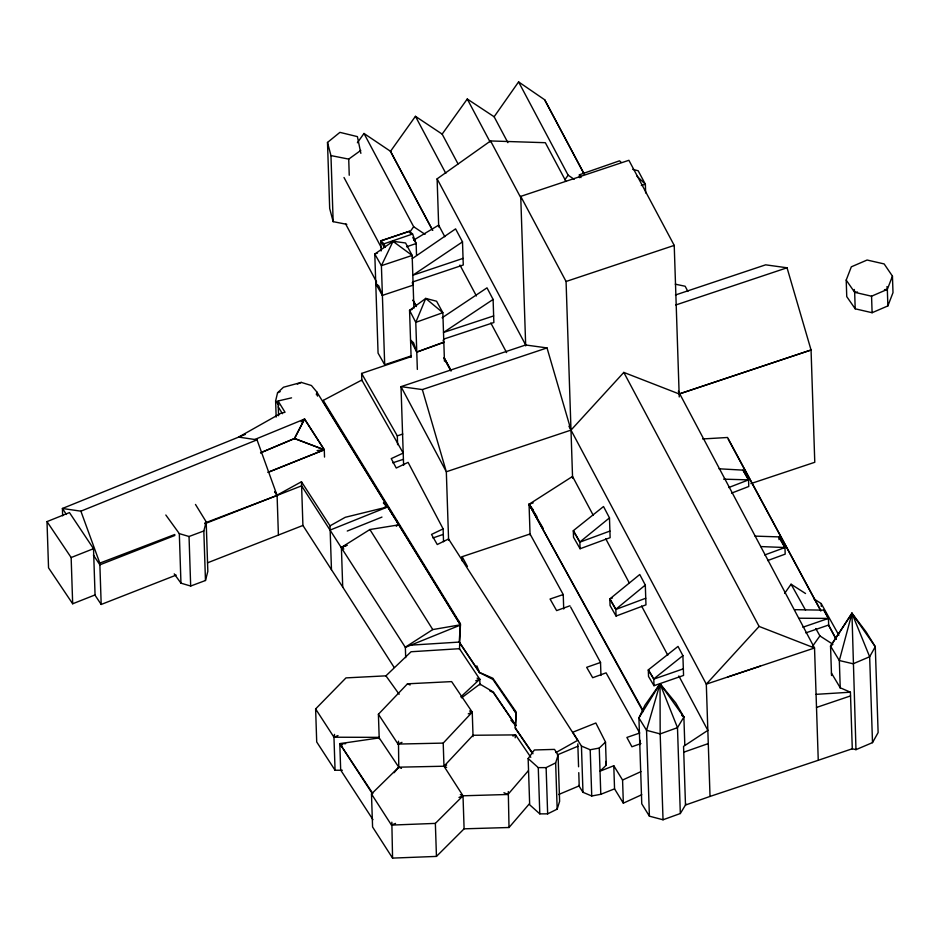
<?xml version="1.0" encoding="UTF-8"?>
<svg xmlns="http://www.w3.org/2000/svg" width="940" height="940" viewBox="0 0 940 940"><rect width="100%" height="100%" fill="white"/><g stroke="black" fill="none" stroke-linecap="round" stroke-linejoin="round"><path stroke-width="1.41" d="M513.886 709.735L516.213 713.413L515.332 728.289L532.181 753.046M276.16 417.066L275.62 400.922L277.558 392.791L283.457 387.245L301.282 382.404L311.434 385.518L316.839 391.992L460.436 624.806L459.472 649.423M529.408 803.77L509.022 827.505L464.102 828.822L436.454 856.411L392.568 858.102L391.839 822.183M509.022 827.505L508.293 791.574M515.179 737.794L515.555 734.892L473.008 735.268L443.986 766.218L398.783 767.181L371.476 793.971L372.581 826.989L392.568 858.102M394.095 772.715L398.783 767.181L398.466 741.202M316.357 394.73L316.839 391.992L317.509 396.128M342.348 770.26L335.063 770.236L333.959 737.218L334.534 734.387M174.217 573.858L180.962 583.164L190.679 586.043L205.472 580.497L203.827 530.959L206.189 521.841L195.485 504.451M205.472 580.497L207.834 571.379L206.189 521.841M557.173 809.14L555.646 762.904L558.078 755.067L554.506 749.391L534.366 749.979L528.151 758.557L529.678 804.793L539.807 813.864L547.656 813.852L557.173 809.14L559.617 801.303L558.078 755.067M846.2 280.108L851.323 266.831L867.091 260.028L884.141 263.929L892.448 276.125L893 292.634L887.877 305.911L872.109 312.714L855.2 308.813L846.752 296.617L846.2 280.108L854.66 292.305L855.2 308.813M887.877 305.911L887.325 289.391L892.448 276.125M851.84 748.675L855.976 749.65L872.508 742.624L878.125 732.577L875.281 646.708L866.21 632.044L851.981 613.268L830.549 646.109L831.524 675.496M660.103 683.78L683.885 717.044L677.482 727.654L680.325 813.523L663.029 819.774L649.399 816.178L641.761 803.818L638.918 717.948L644.911 705.282L660.033 683.78L675.754 702.92L683.885 717.044L684.802 744.692M680.325 813.523L686.024 804.088M851.922 613.28L830.549 646.109L839.326 660.526L840.243 688.186M507.894 142.657L494.135 116.76L518.586 81.898L544.671 99.769L584.139 173.971M564.858 179.81L568.124 175.169L518.586 81.898M784.63 593.387L791.069 584.222L805.545 593.516M357.376 142.786L363.991 133.468L390.464 151.27L432.623 230.312L390.464 151.27M409.523 232.544L413.659 226.704L363.991 133.468M812.266 646.673L819.903 635.91L815.791 628.543M390.476 151.363L415.433 116.325L442.153 134.114L458.015 163.889M442.153 134.114L467.262 99.017L494.135 116.76M458.967 797.449L463.009 795.792L507.929 794.476L528.315 770.741M448.603 540.3L446.324 471.763L571.003 430.109L623.808 372.416L679.15 393.954L811.056 349.997L787.039 267.783L765.654 264.833L675.449 294.984M710.029 796.427L818.258 760.284L814.534 648.001L759.109 626.439L706.304 684.144L710.029 796.427L685.495 805.039L683.556 746.372L707.832 730.368L678.845 675.954M443.974 766.135L443.21 743.105L472.244 712.144L451.623 681.606L407.478 683.815L378.409 714.247L379.22 738.711M335.063 770.236L316.71 741.966L315.617 708.936L345.99 677.893L385.94 675.837L411.074 651.749L459.449 648.694L479.776 679.232L479.964 684.966M371.476 793.971L391.475 825.085L435.361 823.393L463.009 795.792L443.986 766.218L446.629 765.054M581.437 746.066L590.202 749.756L599.262 748.064L605.501 742.059L595.843 723.001L572.765 732.236L581.437 746.066L582.976 792.303L591.742 795.992L600.801 794.3L614.548 788.848L613.785 765.736L600.037 771.188L606.265 765.172L605.501 742.059M460.812 696.881L479.776 679.232L477.074 678.151M616.064 616.041L615.841 609.296L645.31 585.056L639.752 574.516L609.837 598.921L610.06 605.525L616.064 616.041L645.968 604.843L645.31 585.056M301.164 421.837L304.572 419.04L324.277 449.731L324.523 457.087M580.086 548.749L579.863 541.992L609.473 517.893L603.515 506.531L573.318 530.689L573.529 537.292L580.086 548.749L610.13 537.668L609.473 517.893M346.813 224.343L333.16 221.652L329.681 208.492L327.496 142.445L339.916 132.364L357.4 136.617L360.866 153.349M654.005 685.707L653.782 678.903L682.898 655.638L678.022 646.414L648.306 669.879L648.53 676.483L654.005 685.707L683.556 675.437L682.898 655.638M830.549 646.109L832.875 644.335M461.564 697.844L479.929 684.085L493.288 691.981L515.848 725.433L493.3 692.58L489.67 690.736M327.496 142.445L330.962 155.593L348.716 159.107L360.772 150.412M438.71 226.963L437.112 178.847L490.574 140.953L545.341 142.704L565.927 181.35M412.249 258.629L455.583 228.878L462.504 241.874L463.267 264.986L413.036 281.847M462.504 241.874L412.813 275.244L463.056 258.382M442.094 317.802L487.002 287.84L493.101 299.437L493.864 322.526L443.715 339.105M493.101 299.437L443.504 332.466L493.653 315.922M460.436 624.806L432.764 629.577L405.352 647.155L405.692 657.648M396.621 521.148L398.819 524.849L369.89 529.526L341.396 547.409L342.712 587.042L394.036 667.259M413.635 240.123L438.651 225.154L444.832 236.739M342.712 587.042L331.468 569.699L330.011 525.848L345.274 517.294L387.832 506.86L393.331 515.79M555.846 752.587L577.701 740.332L448.556 538.984L437.253 544.53L431.519 534.437L443.116 528.868L408.089 462.374L396.257 468.026L391.228 458.626L403.201 453.08L361.818 380.042L323.219 400.393L323.254 401.756L460.447 625.053L405.352 647.366L301.599 485.827L204.838 523.721M207.517 562.825L278.404 535.06L277.089 495.157L301.47 481.75L330.011 525.848M528.151 758.557L538.268 767.627L546.116 767.616L555.646 762.904M641.75 794.723L623.337 803.159L622.574 780.036L640.974 771.611M277.558 392.791L280.191 391.628M297.334 384.131L301.282 382.404M512.899 736.055L515.555 734.892L530.795 757.288M855.976 749.65L851.945 613.327L875.281 646.708L869.653 656.755L853.132 663.781L839.326 660.526L851.981 613.268M854.284 289.473L854.66 292.305L871.556 296.206L887.325 289.391L886.972 286.571M378.409 714.247L398.02 744.069L401.991 742.353M468.261 713.86L472.244 712.144L473.055 736.619M260.545 452.833L294.49 438.498L304.572 419.04L324.288 449.802L268.135 472.327M557.291 754.914L577.889 746.243M558.607 794.535L579.205 785.864L578.77 772.657M260.639 452.739L294.49 438.557L304.572 419.04L254.881 439.45M391.475 825.085L395.529 823.428M315.617 708.936L333.959 737.218L338.012 735.562M245.34 434.397L62.416 508.481L62.651 515.825M66.399 514.474L62.416 508.481L80.887 511.172L257.019 439.838L277.089 495.439L204.814 523.028M47 521.606L69.466 512.594L93.518 548.69L95.058 594.926L72.674 603.774L48.539 567.842L47 521.606L71.146 557.538L72.674 603.774M330.152 530.066L387.832 506.872L383.497 502.912M347.26 531.041L381.969 517.082M268.135 472.244L324.288 449.802L294.49 438.498L324.288 449.802L317.086 450.601M71.146 557.538L93.518 548.69M174.852 535.471L99.875 564.822L93.377 555.058M278.404 535.06L302.915 525.448L301.47 481.75M94.811 594.867L101.191 604.455L176.168 575.104M396.151 525.895L398.607 524.496M346.754 545.153L341.396 547.386L343.852 549.007M396.363 525.801L398.819 524.849M475.722 680.795L479.776 679.232M728.664 487.555L748.557 479.882L743.011 470.129L719.041 468.79M731.532 493.136L748.769 486.485L748.557 479.882L743.011 470.129M101.191 604.455L99.816 563.119L174.817 534.484M165.828 515.014L179.317 533.626L189.034 536.505L203.827 530.959M645.745 598.24L615.841 609.437L609.837 598.921L612.481 597.946M609.919 531.065L579.874 542.145L573.318 530.689L579.863 541.992M764.702 554.976L784.959 547.527L778.943 536.893L754.996 536.117M767.627 560.581L785.182 554.13L784.959 547.527L778.955 537.022M569.957 605.795L556.621 610.601L550.064 599.027L563.236 594.562L530.043 533.99L462.139 556.692L462.292 561.027M377.469 253.072L374.79 254.035L378.068 353.111L384.695 364.755L411.426 355.837M443.833 342.407L416.772 352.089L410.545 340.045L413.553 342.759L416.772 352.089L443.821 342.137L443.104 340.163M640.939 743.552L631.915 746.771L626.898 737.442L639.693 733.024L606.089 672.852L592.682 677.716L586.666 667.318L600.531 662.465L570.651 607.076M683.744 752.2L708.278 743.587M683.345 668.834L653.782 679.103L648.306 669.879L653.782 678.903M432.94 537.962L443.304 534.378M802.866 627.215L828.445 618.414L823.875 610.154L794.559 609.672M805.768 632.89L828.657 625.018L828.445 618.414L823.875 610.154M412.589 234.013L409.452 231.275L380.782 240.887L384.037 243.812L412.589 234.013L416.138 243.519L416.526 255.081M406.597 246.797L416.138 243.519L412.801 237.491M361.853 380.782L361.606 373.439L410.792 356.742M816.508 707.444L850.536 695.917M818.258 760.284L852.286 748.757L850.418 692.204L840.231 687.775L831.442 673.087M412.261 309.413L409.558 310.329L411.121 357.388M397.608 444.679L397.315 435.878L402.767 434.045M533.168 502.888L529.056 504.263L530.078 535.083M525.695 345.885L520.736 196.378L628.895 160.293L674.227 245.399L679.244 396.939M375.777 283.762L382.392 295.395L413.142 285.149L412.237 282.611M572.589 478.225L566.068 281.483L674.227 245.399M571.003 430.109L547.021 347.918L525.672 344.992L401.004 386.646L403.613 465.394M422.342 389.571L446.324 471.763L401.004 386.646L422.342 389.571L547.021 347.918M675.778 304.983L787.039 267.783M679.15 394.013L811.056 349.997L814.78 462.28L750.907 483.595M727.948 676.906L760.425 666.072M392.72 462.821L403.413 459.308M381.111 251.004L380.782 240.887L409.452 231.275M641.327 185.497L645.369 184.24L638.178 170.775L632.702 169.329M278.581 415.738L278.087 400.981L291.553 397.855M854.66 292.305L857.503 292.046M884.481 289.649L887.325 289.391M410.862 645.145L459.225 642.079L479.553 672.464L492.83 678.222L516.166 712.015L515.32 727.983L532.968 753.739M816.073 694.343L850.418 692.204M702.65 438.957L727.536 437.488L820.82 610.718M398.02 744.069L443.21 743.105M333.959 737.218L379.173 737.36M799.106 618.226L828.445 618.414M345.662 743.693L339.798 743.646L340.68 770.06L372.957 819.68M723.624 479.153L748.557 479.882M760.683 546.563L784.959 547.527M257.019 439.838L238.689 437.088L280.86 413.295L285.032 412.261L278.087 400.981M675.284 284.186L685.154 286.242L687.892 291.435M385.012 506.19L387.832 506.872L383.426 503.065M321.457 449.038L324.288 449.802M407.478 683.815L410.122 684.978M469.601 710.993L472.244 712.144M443.986 766.218L446.641 767.393M503.934 792.714L507.929 794.476M401.462 768.38L398.783 767.181L379.196 737.912L339.798 743.646L372.076 793.254M460.341 794.606L463.009 795.792L464.102 828.822M323.219 400.393L460.412 623.784L459.225 642.079L479.553 672.617L492.865 679.373L516.213 713.413M342.372 744.95L339.798 743.646L372.804 793.525M813.981 598.933L821.219 603.574L838.88 635.229M819.903 635.91L832.018 643.736M413.659 226.704L425.045 234.354M568.124 175.169L574.176 179.317M681.664 715.293L683.885 717.044M375.765 283.398L378.785 285.936L382.392 295.395M621.129 162.303L619.554 160.811L579.416 174.781L579.51 177.672M636.991 176.25L645.369 184.24L645.663 192.982M580.955 176.285L579.416 174.781L581.002 177.601M510.866 720.181L515.684 725.551M533.438 510.126L529.056 504.263L572.53 476.439L593.246 515.308M275.62 400.922L278.875 405.269M385.94 675.837L399.159 694.261M274.68 491.526L277.089 495.157M274.692 491.785L277.089 495.439M302.915 525.448L331.468 569.699M536.916 516.589L529.056 504.263L643.101 711.615M369.89 529.526L432.764 629.577M578.64 785.394L582.976 792.303M613.785 765.736L622.574 780.036M614.548 788.848L623.337 803.159M278.287 406.926L282.447 413.706M543.085 528.233L529.056 504.263L642.995 710.487M609.837 598.921L615.841 609.296M361.606 373.439L397.315 435.878M791.069 584.222L805.521 610.119M409.464 231.475L410.804 233.884M444.444 359.068L450.765 370.677M416.385 306.428L412.919 300.013L416.397 306.522M444.15 357.764L451.094 370.595M462.139 556.692L467.45 566.491M728.253 439.215L820.82 610.824M444.162 357.964L451.094 370.818M380.782 240.887L384.143 247.114M583.999 173.736L544.671 99.769M623.808 372.416L759.109 626.439M520.736 196.378L566.068 281.483M490.574 140.953L521.195 198.493M467.262 99.017L490.081 141.94M415.433 116.325L445.819 173.359M437.112 178.847L525.672 344.992M568.935 426.231L706.304 684.144L814.534 648.001L678.351 391.228M459.93 265.057L476.404 295.959M490.821 322.996L506.613 352.606M605.666 538.632L629.142 582.683M641.562 605.995L667.8 655.227M344.005 177.507L381.252 247.443M345.532 223.743L376.588 282.024M458.72 621.011L460.447 625.053M851.981 613.315L869.653 656.755L872.508 742.624M476.827 665.826L479.553 672.617M384.037 243.812L385.282 247.243M80.887 511.172L99.816 563.119M605.877 761.423L606.265 765.172M871.556 296.206L872.109 312.714M821.219 603.574L821.313 606.418M778.943 536.893L779.037 539.654M663.029 819.774L660.174 733.917L660.033 683.78L677.482 727.654L660.174 733.917L646.544 730.309L638.918 717.948L660.021 683.803L646.544 730.309L649.399 816.178M639.928 740.25L640.07 744.586M600.531 662.465L600.954 675.461M599.262 748.064L600.801 794.3M590.202 749.756L591.742 795.992M577.818 743.869L578.57 766.782M563.236 594.562L563.718 609.014M546.116 767.616L547.656 813.852M538.268 767.627L539.807 813.864M444.456 361.195L442.846 312.679L436.583 301.235L425.773 298.415L409.558 310.329L415.786 322.361L417.348 369.42M443.116 528.868L443.539 541.722M435.361 823.393L436.454 856.411M413.906 308.273L412.155 255.433L405.575 242.978L393.073 241.298L374.79 254.035L381.405 265.679L384.695 364.755M348.716 159.107L349.245 175.251M330.962 155.593L333.16 221.652M189.034 536.505L190.679 586.043M179.317 533.626L180.962 583.164M425.738 298.462L415.786 322.361L442.846 312.679L425.738 298.462M393.014 241.345L381.405 265.679L412.155 255.433L393.014 241.345M346.766 545.294L341.396 547.409L346.743 545.306M836.13 639.153L828.481 624.936L836.142 639.2"/></g></svg>
